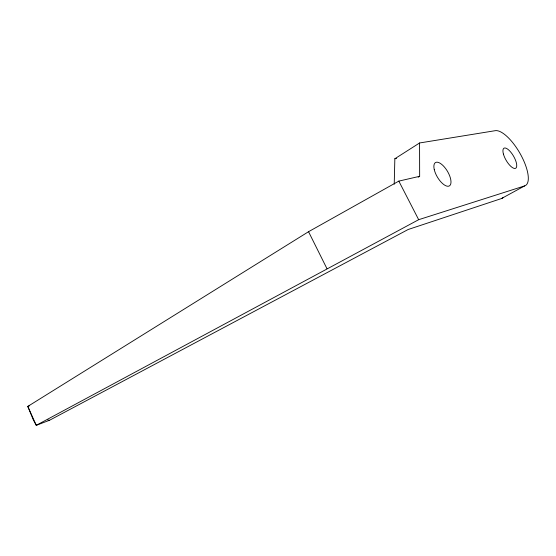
<?xml version="1.0" encoding="UTF-8"?>
<svg xmlns="http://www.w3.org/2000/svg" width="556" height="556" viewBox="0 0 556 556"><rect width="100%" height="100%" fill="white"/><g stroke="black" fill="none" stroke-linecap="round" stroke-linejoin="round"><path stroke-width="0.83" d="M394.225 184.224L394.85 158.752L419.578 142.975L495.25 130.681A31.463 11.509 59.7 0 1 521.229 155.617A31.463 11.509 59.7 0 1 524.614 185.919L501.422 198.568L408.132 229.51L49.498 420.287L36.272 425.319L33.346 419.933L27.8 406.415L308.545 231.706L398.826 181.11L419.655 176.308L419.578 142.975M418.195 177.197L419.655 176.308M524.614 185.919L418.668 219.69L36.272 425.319L27.8 406.415L29.378 405.873M394.85 158.752L396.546 158.439M47.816 420.002L49.498 420.287M398.826 181.11L418.668 219.69M308.545 231.706L326.963 268.673M503.416 197.297A30.851 12.051 59.7 0 1 501.422 198.568M434.264 169.594A13.587 5.81 59.2 0 0 448.734 186.17A13.587 5.81 59.2 0 0 444.3 166.918A13.587 5.81 59.2 0 0 434.264 169.594M503.43 154.102A11.62 4.253 59.7 0 0 515.308 168.412A11.62 4.253 59.7 0 0 510.769 152.142A11.62 4.253 59.7 0 0 503.43 154.102"/></g></svg>
